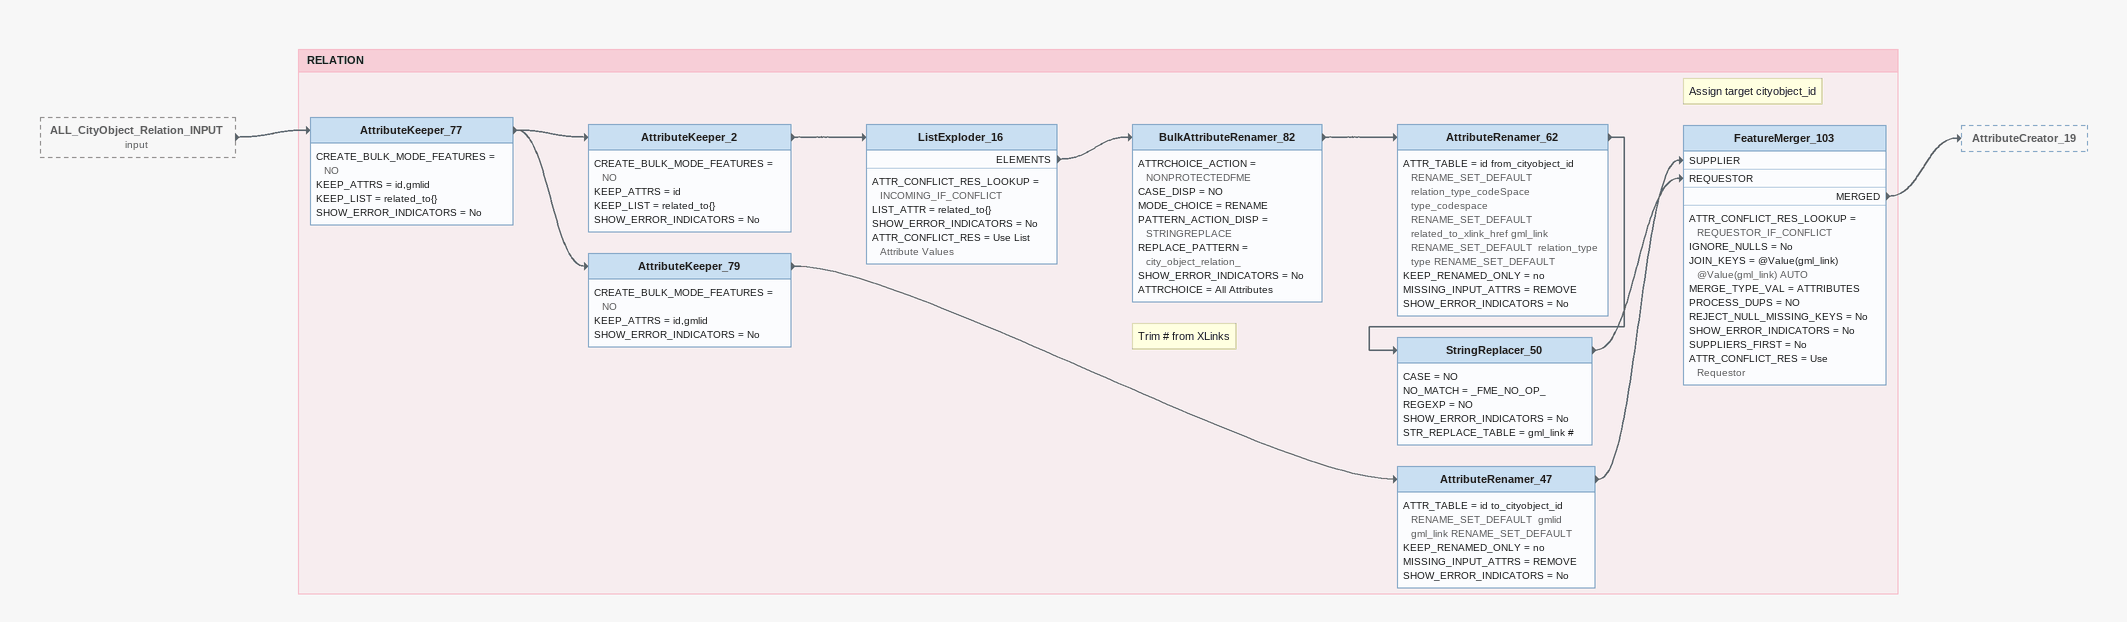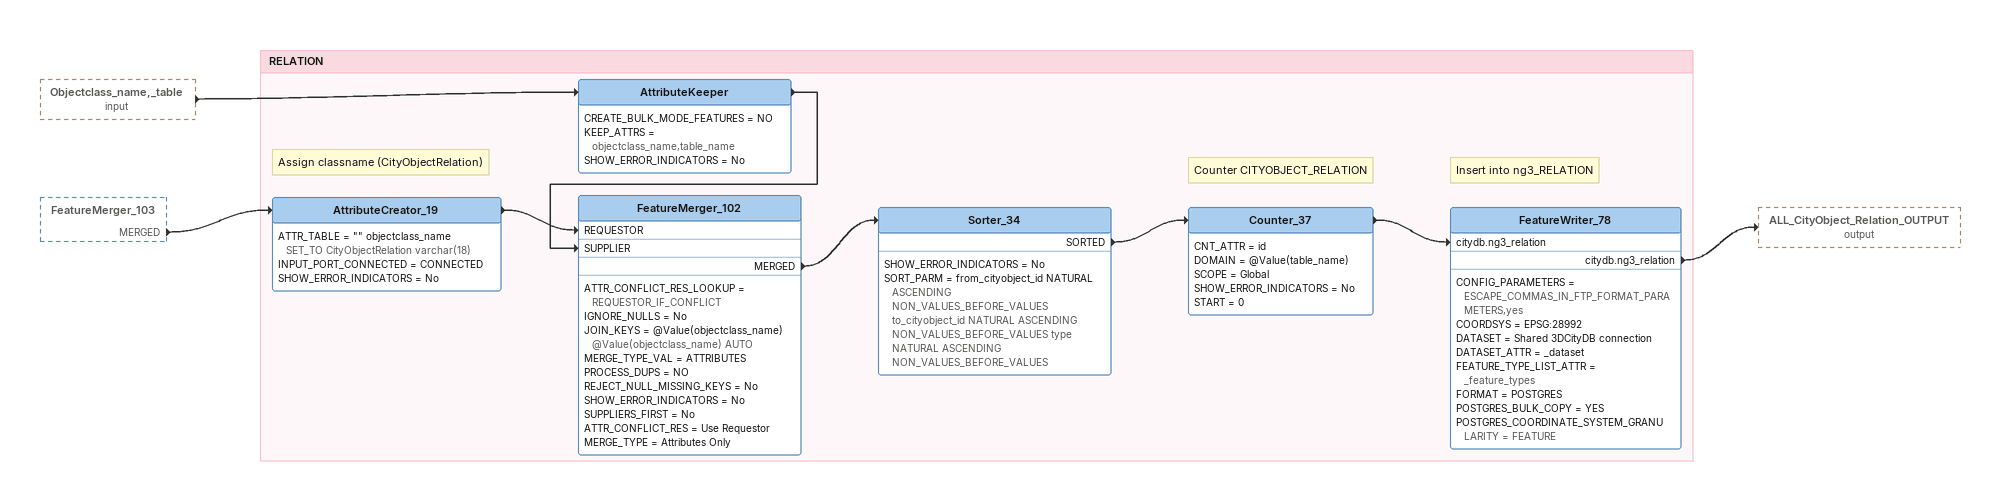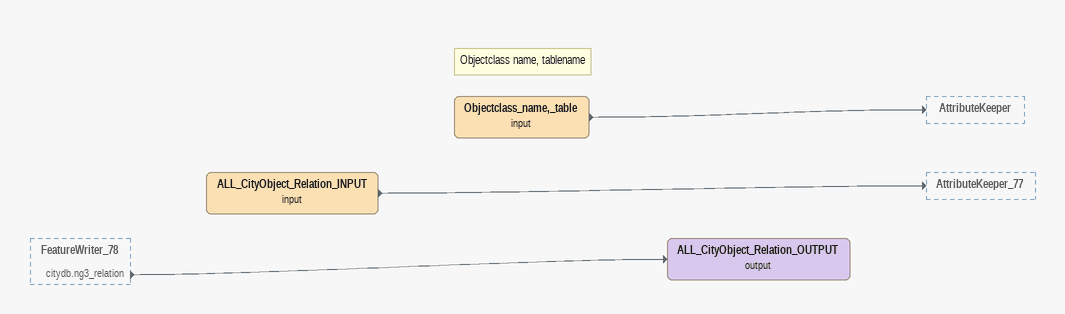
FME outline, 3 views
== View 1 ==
ALL_CityObject_Relation_INPUT (input) [outside]
    -> AttributeKeeper_77

Bookmark: RELATION
AttributeKeeper_77
    CREATE_BULK_MODE_FEATURES = NO
    KEEP_ATTRS = id,gmlid
    KEEP_LIST = related_to{}
    SHOW_ERROR_INDICATORS = No
    -> AttributeKeeper_2
    -> AttributeKeeper_79
AttributeKeeper_2
    CREATE_BULK_MODE_FEATURES = NO
    KEEP_ATTRS = id
    KEEP_LIST = related_to{}
    SHOW_ERROR_INDICATORS = No
    -> ListExploder_16
ListExploder_16
    ATTR_CONFLICT_RES_LOOKUP = INCOMING_IF_CONFLICT
    LIST_ATTR = related_to{}
    SHOW_ERROR_INDICATORS = No
    ATTR_CONFLICT_RES = Use List Attribute Values
    ELEMENTS -> BulkAttributeRenamer_82
BulkAttributeRenamer_82
    ATTRCHOICE_ACTION = NONPROTECTEDFME
    CASE_DISP = NO
    MODE_CHOICE = RENAME
    PATTERN_ACTION_DISP = STRINGREPLACE
    REPLACE_PATTERN = city_object_relation_
    SHOW_ERROR_INDICATORS = No
    ATTRCHOICE = All Attributes
    -> AttributeRenamer_62
AttributeRenamer_62
    ATTR_TABLE = id from_cityobject_id RENAME_SET_DEFAULT  relation_type_codeSpace type_codespace RENAME_SET_DEFAULT  related_to_xlink_href gml_link RENAME_SET_DEFAULT  relation_type type RENAME_SET_DEFAULT
    KEEP_RENAMED_ONLY = no
    MISSING_INPUT_ATTRS = REMOVE
    SHOW_ERROR_INDICATORS = No
    -> StringReplacer_50
Note: Trim # from XLinks
StringReplacer_50
    CASE = NO
    NO_MATCH = _FME_NO_OP_
    REGEXP = NO
    SHOW_ERROR_INDICATORS = No
    STR_REPLACE_TABLE = gml_link #
    -> FeatureMerger_103 [REQUESTOR]
AttributeKeeper_79
    CREATE_BULK_MODE_FEATURES = NO
    KEEP_ATTRS = id,gmlid
    SHOW_ERROR_INDICATORS = No
    -> AttributeRenamer_47
AttributeRenamer_47
    ATTR_TABLE = id to_cityobject_id RENAME_SET_DEFAULT  gmlid gml_link RENAME_SET_DEFAULT
    KEEP_RENAMED_ONLY = no
    MISSING_INPUT_ATTRS = REMOVE
    SHOW_ERROR_INDICATORS = No
    -> FeatureMerger_103 [SUPPLIER]
Note: Assign target cityobject_id
FeatureMerger_103
    ATTR_CONFLICT_RES_LOOKUP = REQUESTOR_IF_CONFLICT
    IGNORE_NULLS = No
    JOIN_KEYS = @Value(gml_link) @Value(gml_link) AUTO
    MERGE_TYPE_VAL = ATTRIBUTES
    PROCESS_DUPS = NO
    REJECT_NULL_MISSING_KEYS = No
    SHOW_ERROR_INDICATORS = No
    SUPPLIERS_FIRST = No
    ATTR_CONFLICT_RES = Use Requestor
    MERGED -> AttributeCreator_19

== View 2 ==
Objectclass_name,_table (input) [outside]
    -> AttributeKeeper
FeatureMerger_103 [outside]
    MERGED -> AttributeCreator_19

Bookmark: RELATION
Note: Assign classname (CityObjectRelation)
AttributeCreator_19
    ATTR_TABLE = "" objectclass_name SET_TO CityObjectRelation varchar(18)
    INPUT_PORT_CONNECTED = CONNECTED
    SHOW_ERROR_INDICATORS = No
    -> FeatureMerger_102 [REQUESTOR]
AttributeKeeper
    CREATE_BULK_MODE_FEATURES = NO
    KEEP_ATTRS = objectclass_name,table_name
    SHOW_ERROR_INDICATORS = No
    -> FeatureMerger_102 [SUPPLIER]
FeatureMerger_102
    ATTR_CONFLICT_RES_LOOKUP = REQUESTOR_IF_CONFLICT
    IGNORE_NULLS = No
    JOIN_KEYS = @Value(objectclass_name) @Value(objectclass_name) AUTO
    MERGE_TYPE_VAL = ATTRIBUTES
    PROCESS_DUPS = NO
    REJECT_NULL_MISSING_KEYS = No
    SHOW_ERROR_INDICATORS = No
    SUPPLIERS_FIRST = No
    ATTR_CONFLICT_RES = Use Requestor
    MERGE_TYPE = Attributes Only
    MERGED -> Sorter_34
Sorter_34
    SHOW_ERROR_INDICATORS = No
    SORT_PARM = from_cityobject_id NATURAL ASCENDING NON_VALUES_BEFORE_VALUES to_cityobject_id NATURAL ASCENDING NON_VALUES_BEFORE_VALUES type NATURAL ASCENDING NON_VALUES_BEFORE_VALUES
    SORTED -> Counter_37
Note: Counter CITYOBJECT_RELATION
Counter_37
    CNT_ATTR = id
    DOMAIN = @Value(table_name)
    SCOPE = Global
    SHOW_ERROR_INDICATORS = No
    START = 0
    -> FeatureWriter_78 [citydb.ng3_relation]
Note: Insert into ng3_RELATION
FeatureWriter_78
    CONFIG_PARAMETERS = ESCAPE_COMMAS_IN_FTP_FORMAT_PARAMETERS,yes
    COORDSYS = EPSG:28992
    DATASET = Shared 3DCityDB connection
    DATASET_ATTR = _dataset
    FEATURE_TYPE_LIST_ATTR = _feature_types
    FORMAT = POSTGRES
    POSTGRES_BULK_COPY = YES
    POSTGRES_COORDINATE_SYSTEM_GRANULARITY = FEATURE
    citydb.ng3_relation -> ALL_CityObject_Relation_OUTPUT (output)

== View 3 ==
FeatureWriter_78 [outside]
    citydb.ng3_relation -> ALL_CityObject_Relation_OUTPUT (output)
ALL_CityObject_Relation_INPUT (input)
    -> AttributeKeeper_77
Note: Objectclass name, tablename
Objectclass_name,_table (input)
    -> AttributeKeeper
ALL_CityObject_Relation_OUTPUT (output)
